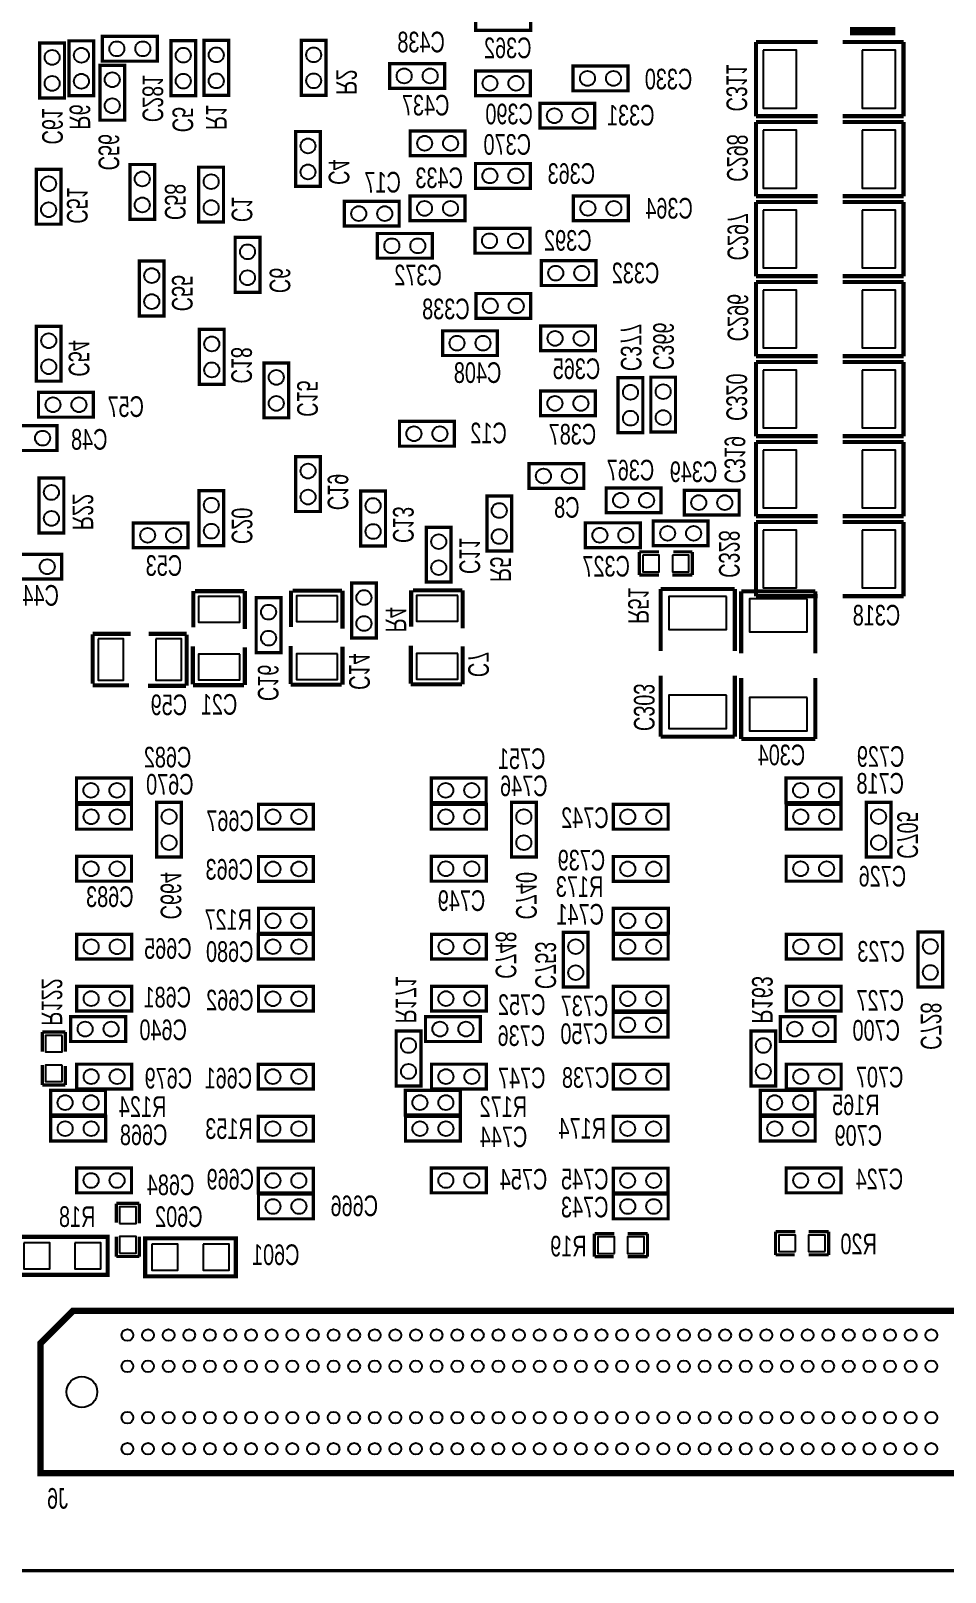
# Model space of a CAD drawing. Extents: x -3 to 103, y -3 to 103.
# Drawn here: x 50.45 to 78.62, y -3.05 to 44.42 of the extents above; entities that cross this region are included whole.
import ezdxf

# ---------------------------------------------------------------- set-up
doc = ezdxf.new("R2010")
doc.units = 0
for name, color, linetype in [('BG_OUTLINE', 254, 'CONTINUOUS'), ('PG_SILKSCREEN_BOTTOM', 92, 'CONTINUOUS'), ('PIN_BOTTOM', 140, 'CONTINUOUS'), ('RD_SILKSCREEN_BOTTOM', 142, 'CONTINUOUS')]:
    doc.layers.add(name, color=color, linetype=linetype)

msp = doc.modelspace()

# ---------------------------------------------------------------- linework, layer by layer
at = {"layer": 'BG_OUTLINE', "const_width": 0.09906}
msp.add_lwpolyline([(-2.999994, 102.999794), (102.999794, 102.999794), (102.999794, -2.999994), (-2.999994, -2.999994), (-2.999994, 102.999794)], dxfattribs=at)
at = {"layer": 'PG_SILKSCREEN_BOTTOM'}
for points, const_width in [([(64.15532, 44.435522), (64.15532, 45.197522), (65.845944, 45.197522), (65.845944, 44.435522), (64.15532, 44.435522)], 0.100076), ([(52.390548, 42.424096), (51.628548, 42.424096), (51.628548, 44.11472), (52.390548, 44.11472), (52.390548, 42.424096)], 0.100076), ([(54.346856, 44.249848), (54.346856, 43.487848), (52.656232, 43.487848), (52.656232, 44.249848), (54.346856, 44.249848)], 0.100076), ([(55.529226, 42.427652), (54.767226, 42.427652), (54.767226, 44.118276), (55.529226, 44.118276), (55.529226, 42.427652)], 0.100076), ([(56.544464, 42.437304), (55.782464, 42.437304), (55.782464, 44.127928), (56.544464, 44.127928), (56.544464, 42.437304)], 0.100076), ([(59.544966, 42.43832), (58.782966, 42.43832), (58.782966, 44.128944), (59.544966, 44.128944), (59.544966, 42.43832)], 0.100076), ([(75.685142, 44.413678), (77.082142, 44.413678)], 0.254), ([(51.48834, 42.357548), (50.72634, 42.357548), (50.72634, 44.048172), (51.48834, 44.048172), (51.48834, 42.357548)], 0.100076), ([(72.789034, 44.07916), (74.694034, 44.07916)], 0.127), ([(72.789034, 41.79316), (72.789034, 44.07916)], 0.127), ([(77.335634, 44.07916), (75.456034, 44.07916)], 0.127), ([(77.335634, 41.79316), (77.335634, 44.07916)], 0.127), ([(52.578254, 43.360848), (53.340254, 43.360848), (53.340254, 41.670224), (52.578254, 41.670224), (52.578254, 43.360848)], 0.100076), ([(61.507624, 42.651934), (61.507624, 43.413934), (63.198248, 43.413934), (63.198248, 42.651934), (61.507624, 42.651934)], 0.100076), ([(65.841626, 43.187874), (65.841626, 42.425874), (64.151002, 42.425874), (64.151002, 43.187874), (65.841626, 43.187874)], 0.100076), ([(68.84543, 43.33748), (68.84543, 42.57548), (67.154806, 42.57548), (67.154806, 43.33748), (68.84543, 43.33748)], 0.100076), ([(67.823842, 42.188638), (67.823842, 41.426638), (66.133218, 41.426638), (66.133218, 42.188638), (67.823842, 42.188638)], 0.100076), ([(74.694034, 41.79316), (72.789034, 41.79316)], 0.127), ([(75.456034, 41.79316), (77.335634, 41.79316)], 0.127), ([(59.370468, 39.632636), (58.608468, 39.632636), (58.608468, 41.32326), (59.370468, 41.32326), (59.370468, 39.632636)], 0.100076), ([(63.82893, 41.340786), (63.82893, 40.578786), (62.138306, 40.578786), (62.138306, 41.340786), (63.82893, 41.340786)], 0.100076), ([(72.789034, 41.61536), (74.694034, 41.61536)], 0.127), ([(72.789034, 39.32936), (72.789034, 41.61536)], 0.127), ([(77.335634, 41.61536), (75.456034, 41.61536)], 0.127), ([(77.335634, 39.32936), (77.335634, 41.61536)], 0.127), ([(53.502306, 40.30599), (54.264306, 40.30599), (54.264306, 38.615366), (53.502306, 38.615366), (53.502306, 40.30599)], 0.100076), ([(64.149478, 39.575232), (64.149478, 40.337232), (65.840102, 40.337232), (65.840102, 39.575232), (64.149478, 39.575232)], 0.100076), ([(50.618136, 40.158162), (51.380136, 40.158162), (51.380136, 38.467538), (50.618136, 38.467538), (50.618136, 40.158162)], 0.100076), ([(56.387238, 38.532054), (55.625238, 38.532054), (55.625238, 40.222678), (56.387238, 40.222678), (56.387238, 38.532054)], 0.100076), ([(61.79947, 39.174166), (61.79947, 38.412166), (60.108846, 38.412166), (60.108846, 39.174166), (61.79947, 39.174166)], 0.100076), ([(62.134242, 38.573456), (62.134242, 39.335456), (63.824866, 39.335456), (63.824866, 38.573456), (62.134242, 38.573456)], 0.100076), ([(68.857876, 39.336726), (68.857876, 38.574726), (67.167252, 38.574726), (67.167252, 39.336726), (68.857876, 39.336726)], 0.100076), ([(74.694034, 39.32936), (72.789034, 39.32936)], 0.127), ([(72.789034, 39.15156), (74.694034, 39.15156)], 0.127), ([(72.789034, 36.86556), (72.789034, 39.15156)], 0.127), ([(75.456034, 39.32936), (77.335634, 39.32936)], 0.127), ([(77.335634, 39.15156), (75.456034, 39.15156)], 0.127), ([(77.335634, 36.86556), (77.335634, 39.15156)], 0.127), ([(57.507886, 36.37153), (56.745886, 36.37153), (56.745886, 38.062154), (57.507886, 38.062154), (57.507886, 36.37153)], 0.100076), ([(61.126878, 37.419788), (61.126878, 38.181788), (62.817502, 38.181788), (62.817502, 37.419788), (61.126878, 37.419788)], 0.100076), ([(65.82664, 38.33622), (65.82664, 37.57422), (64.136016, 37.57422), (64.136016, 38.33622), (65.82664, 38.33622)], 0.100076), ([(53.794914, 37.33038), (54.556914, 37.33038), (54.556914, 35.639756), (53.794914, 35.639756), (53.794914, 37.33038)], 0.100076), ([(67.865752, 37.340286), (67.865752, 36.578286), (66.175128, 36.578286), (66.175128, 37.340286), (67.865752, 37.340286)], 0.100076), ([(74.694034, 36.86556), (72.789034, 36.86556)], 0.127), ([(72.789034, 36.68776), (74.694034, 36.68776)], 0.127), ([(72.789034, 34.40176), (72.789034, 36.68776)], 0.127), ([(75.456034, 36.86556), (77.335634, 36.86556)], 0.127), ([(77.335634, 36.68776), (75.456034, 36.68776)], 0.127), ([(77.335634, 34.40176), (77.335634, 36.68776)], 0.127), ([(64.161416, 35.57143), (64.161416, 36.33343), (65.85204, 36.33343), (65.85204, 35.57143), (64.161416, 35.57143)], 0.100076), ([(51.382676, 33.632902), (50.620676, 33.632902), (50.620676, 35.323526), (51.382676, 35.323526), (51.382676, 33.632902)], 0.100076), ([(55.644542, 35.22599), (56.406542, 35.22599), (56.406542, 33.535366), (55.644542, 33.535366), (55.644542, 35.22599)], 0.100076), ([(63.135002, 34.42208), (63.135002, 35.18408), (64.825626, 35.18408), (64.825626, 34.42208), (63.135002, 34.42208)], 0.100076), ([(66.156332, 34.570162), (66.156332, 35.332162), (67.846956, 35.332162), (67.846956, 34.570162), (66.156332, 34.570162)], 0.100076), ([(58.393584, 32.50311), (57.631584, 32.50311), (57.631584, 34.193734), (58.393584, 34.193734), (58.393584, 32.50311)], 0.100076), ([(74.694034, 34.40176), (72.789034, 34.40176)], 0.127), ([(72.789034, 34.22396), (74.694034, 34.22396)], 0.127), ([(72.789034, 31.93796), (72.789034, 34.22396)], 0.127), ([(75.456034, 34.40176), (77.335634, 34.40176)], 0.127), ([(77.335634, 34.22396), (75.456034, 34.22396)], 0.127), ([(77.335634, 31.93796), (77.335634, 34.22396)], 0.127), ([(68.543424, 33.737804), (69.305424, 33.737804), (69.305424, 32.04718), (68.543424, 32.04718), (68.543424, 33.737804)], 0.100076), ([(69.550026, 33.754822), (70.312026, 33.754822), (70.312026, 32.064198), (69.550026, 32.064198), (69.550026, 33.754822)], 0.100076), ([(50.68824, 32.5247), (50.68824, 33.2867), (52.378864, 33.2867), (52.378864, 32.5247), (50.68824, 32.5247)], 0.100076), ([(67.841876, 33.329372), (67.841876, 32.567372), (66.151252, 32.567372), (66.151252, 33.329372), (67.841876, 33.329372)], 0.100076), ([(51.258216, 32.25927), (51.258216, 31.49727), (49.567592, 31.49727), (49.567592, 32.25927), (51.258216, 32.25927)], 0.100076), ([(63.498222, 32.39389), (63.498222, 31.63189), (61.807598, 31.63189), (61.807598, 32.39389), (63.498222, 32.39389)], 0.100076), ([(74.694034, 31.93796), (72.789034, 31.93796)], 0.127), ([(72.789034, 31.76016), (74.694034, 31.76016)], 0.127), ([(72.789034, 29.47416), (72.789034, 31.76016)], 0.127), ([(75.456034, 31.93796), (77.335634, 31.93796)], 0.127), ([(77.335634, 31.76016), (75.456034, 31.76016)], 0.127), ([(77.335634, 29.47416), (77.335634, 31.76016)], 0.127), ([(59.371738, 29.618178), (58.609738, 29.618178), (58.609738, 31.308802), (59.371738, 31.308802), (59.371738, 29.618178)], 0.100076), ([(67.488054, 31.093156), (67.488054, 30.331156), (65.79743, 30.331156), (65.79743, 31.093156), (67.488054, 31.093156)], 0.100076), ([(50.705258, 30.65018), (51.467258, 30.65018), (51.467258, 28.959556), (50.705258, 28.959556), (50.705258, 30.65018)], 0.100076), ([(68.17487, 29.582872), (68.17487, 30.344872), (69.865494, 30.344872), (69.865494, 29.582872), (68.17487, 29.582872)], 0.100076), ([(56.392572, 28.568396), (55.630572, 28.568396), (55.630572, 30.25902), (56.392572, 30.25902), (56.392572, 28.568396)], 0.100076), ([(60.61456, 30.247844), (61.37656, 30.247844), (61.37656, 28.55722), (60.61456, 28.55722), (60.61456, 30.247844)], 0.100076), ([(65.263268, 28.40355), (64.501268, 28.40355), (64.501268, 30.094174), (65.263268, 30.094174), (65.263268, 28.40355)], 0.100076), ([(70.58279, 29.510736), (70.58279, 30.272736), (72.273414, 30.272736), (72.273414, 29.510736), (70.58279, 29.510736)], 0.100076), ([(74.694034, 29.47416), (72.789034, 29.47416)], 0.127), ([(75.456034, 29.47416), (77.335634, 29.47416)], 0.127), ([(55.295038, 29.264864), (55.295038, 28.502864), (53.604414, 28.502864), (53.604414, 29.264864), (55.295038, 29.264864)], 0.100076), ([(63.39713, 27.443938), (62.63513, 27.443938), (62.63513, 29.134562), (63.39713, 29.134562), (63.39713, 27.443938)], 0.100076), ([(67.536568, 28.506674), (67.536568, 29.268674), (69.227192, 29.268674), (69.227192, 28.506674), (67.536568, 28.506674)], 0.100076), ([(71.314818, 29.327094), (71.314818, 28.565094), (69.624194, 28.565094), (69.624194, 29.327094), (71.314818, 29.327094)], 0.100076), ([(72.789034, 29.29636), (74.694034, 29.29636)], 0.127), ([(72.789034, 27.01036), (72.789034, 29.29636)], 0.127), ([(77.335634, 29.29636), (75.456034, 29.29636)], 0.127), ([(77.335634, 27.01036), (77.335634, 29.29636)], 0.127), ([(51.401218, 28.29814), (51.401218, 27.53614), (49.710594, 27.53614), (49.710594, 28.29814), (51.401218, 28.29814)], 0.100076), ([(69.197474, 28.375864), (69.807074, 28.375864)], 0.1016), ([(69.197474, 27.664664), (69.197474, 28.375864)], 0.1016), ([(70.827392, 28.375864), (70.243192, 28.375864)], 0.1016), ([(70.83171, 27.664664), (70.83171, 28.375864)], 0.1016), ([(69.197474, 27.664664), (69.807074, 27.664664)], 0.1016), ([(70.217792, 27.664664), (70.827392, 27.664664)], 0.1016), ([(55.456328, 26.048462), (55.456328, 27.166062)], 0.127), ([(55.507128, 27.166062), (57.031128, 27.166062)], 0.127), ([(57.043828, 27.166062), (57.043828, 25.997662)], 0.127), ([(58.466736, 26.06294), (58.466736, 27.18054)], 0.127), ([(58.517536, 27.18054), (60.041536, 27.18054)], 0.127), ([(60.054236, 27.18054), (60.054236, 26.01214)], 0.127), ([(61.094366, 25.72385), (60.332366, 25.72385), (60.332366, 27.414474), (61.094366, 27.414474), (61.094366, 25.72385)], 0.100076), ([(62.168786, 26.073354), (62.168786, 27.190954)], 0.127), ([(62.219586, 27.190954), (63.743586, 27.190954)], 0.127), ([(63.756286, 27.190954), (63.756286, 26.022554)], 0.127), ([(69.85127, 27.231086), (72.13727, 27.231086)], 0.127), ([(69.85127, 25.326086), (69.85127, 27.231086)], 0.127), ([(72.13727, 27.231086), (72.13727, 25.326086)], 0.127), ([(72.33539, 27.159458), (74.62139, 27.159458)], 0.127), ([(72.33539, 25.254458), (72.33539, 27.159458)], 0.127), ([(74.694034, 27.01036), (72.789034, 27.01036)], 0.127), ([(74.62139, 27.159458), (74.62139, 25.254458)], 0.127), ([(75.456034, 27.01036), (77.335634, 27.01036)], 0.127), ([(58.155586, 25.273), (57.393586, 25.273), (57.393586, 26.963624), (58.155586, 26.963624), (58.155586, 25.273)], 0.100076), ([(52.356512, 25.84958), (53.524912, 25.84958)], 0.127), ([(52.356512, 24.31288), (52.356512, 25.83688)], 0.127), ([(55.252112, 25.84958), (54.083712, 25.84958)], 0.127), ([(55.252112, 24.24938), (55.252112, 25.82418)], 0.127), ([(55.443628, 25.464262), (55.443628, 24.295862)], 0.127), ([(57.043828, 24.270462), (57.043828, 25.438862)], 0.127), ([(58.454036, 25.47874), (58.454036, 24.31034)], 0.127), ([(60.054236, 24.28494), (60.054236, 25.45334)], 0.127), ([(62.156086, 25.489154), (62.156086, 24.320754)], 0.127), ([(63.756286, 24.295354), (63.756286, 25.463754)], 0.127), ([(53.474112, 24.26208), (52.356512, 24.26208)], 0.127), ([(54.058312, 24.24938), (55.226712, 24.24938)], 0.127), ([(55.443628, 24.270462), (57.018428, 24.270462)], 0.127), ([(58.454036, 24.28494), (60.028836, 24.28494)], 0.127), ([(62.156086, 24.295354), (63.730886, 24.295354)], 0.127), ([(69.85127, 24.564086), (69.85127, 22.684486)], 0.127), ([(72.13727, 22.684486), (72.13727, 24.564086)], 0.127), ([(72.33539, 24.492458), (72.33539, 22.612858)], 0.127), ([(74.62139, 22.612858), (74.62139, 24.492458)], 0.127), ([(69.85127, 22.684486), (72.13727, 22.684486)], 0.127), ([(72.33539, 22.612858), (74.62139, 22.612858)], 0.127), ([(53.54828, 21.411438), (53.54828, 20.649438), (51.857656, 20.649438), (51.857656, 21.411438), (53.54828, 21.411438)], 0.100076), ([(64.478408, 21.411438), (64.478408, 20.649438), (62.787784, 20.649438), (62.787784, 21.411438), (64.478408, 21.411438)], 0.100076), ([(75.408536, 21.411438), (75.408536, 20.649438), (73.717912, 20.649438), (73.717912, 21.411438), (75.408536, 21.411438)], 0.100076), ([(53.553106, 20.597114), (53.553106, 19.835114), (51.862482, 19.835114), (51.862482, 20.597114), (53.553106, 20.597114)], 0.100076), ([(54.32806, 20.664678), (55.09006, 20.664678), (55.09006, 18.974054), (54.32806, 18.974054), (54.32806, 20.664678)], 0.100076), ([(57.465722, 19.83486), (57.465722, 20.59686), (59.156346, 20.59686), (59.156346, 19.83486), (57.465722, 19.83486)], 0.100076), ([(64.483234, 20.597114), (64.483234, 19.835114), (62.79261, 19.835114), (62.79261, 20.597114), (64.483234, 20.597114)], 0.100076), ([(65.258188, 20.664678), (66.020188, 20.664678), (66.020188, 18.974054), (65.258188, 18.974054), (65.258188, 20.664678)], 0.100076), ([(68.39585, 19.83486), (68.39585, 20.59686), (70.086474, 20.59686), (70.086474, 19.83486), (68.39585, 19.83486)], 0.100076), ([(75.413362, 20.597114), (75.413362, 19.835114), (73.722738, 19.835114), (73.722738, 20.597114), (75.413362, 20.597114)], 0.100076), ([(76.188316, 20.664678), (76.950316, 20.664678), (76.950316, 18.974054), (76.188316, 18.974054), (76.188316, 20.664678)], 0.100076), ([(53.55209, 18.996152), (53.55209, 18.234152), (51.861466, 18.234152), (51.861466, 18.996152), (53.55209, 18.996152)], 0.100076), ([(57.46496, 18.230342), (57.46496, 18.992342), (59.155584, 18.992342), (59.155584, 18.230342), (57.46496, 18.230342)], 0.100076), ([(64.482218, 18.996152), (64.482218, 18.234152), (62.791594, 18.234152), (62.791594, 18.996152), (64.482218, 18.996152)], 0.100076), ([(68.395088, 18.230342), (68.395088, 18.992342), (70.085712, 18.992342), (70.085712, 18.230342), (68.395088, 18.230342)], 0.100076), ([(75.412346, 18.996152), (75.412346, 18.234152), (73.721722, 18.234152), (73.721722, 18.996152), (75.412346, 18.996152)], 0.100076), ([(57.465976, 16.631666), (57.465976, 17.393666), (59.1566, 17.393666), (59.1566, 16.631666), (57.465976, 16.631666)], 0.100076), ([(68.396104, 16.631666), (68.396104, 17.393666), (70.086728, 17.393666), (70.086728, 16.631666), (68.396104, 16.631666)], 0.100076), ([(53.555646, 16.594836), (53.555646, 15.832836), (51.865022, 15.832836), (51.865022, 16.594836), (53.555646, 16.594836)], 0.100076), ([(57.463436, 15.834868), (57.463436, 16.596868), (59.15406, 16.596868), (59.15406, 15.834868), (57.463436, 15.834868)], 0.100076), ([(64.485774, 16.594836), (64.485774, 15.832836), (62.79515, 15.832836), (62.79515, 16.594836), (64.485774, 16.594836)], 0.100076), ([(66.856102, 16.660368), (67.618102, 16.660368), (67.618102, 14.969744), (66.856102, 14.969744), (66.856102, 16.660368)], 0.100076), ([(68.393564, 15.834868), (68.393564, 16.596868), (70.084188, 16.596868), (70.084188, 15.834868), (68.393564, 15.834868)], 0.100076), ([(75.415902, 16.594836), (75.415902, 15.832836), (73.725278, 15.832836), (73.725278, 16.594836), (75.415902, 16.594836)], 0.100076), ([(77.780388, 16.666464), (78.542388, 16.666464), (78.542388, 14.97584), (77.780388, 14.97584), (77.780388, 16.666464)], 0.100076), ([(53.55463, 14.996668), (53.55463, 14.234668), (51.864006, 14.234668), (51.864006, 14.996668), (53.55463, 14.996668)], 0.100076), ([(57.46369, 14.232128), (57.46369, 14.994128), (59.154314, 14.994128), (59.154314, 14.232128), (57.46369, 14.232128)], 0.100076), ([(64.484758, 14.996668), (64.484758, 14.234668), (62.794134, 14.234668), (62.794134, 14.996668), (64.484758, 14.996668)], 0.100076), ([(68.393818, 14.232128), (68.393818, 14.994128), (70.084442, 14.994128), (70.084442, 14.232128), (68.393818, 14.232128)], 0.100076), ([(75.414886, 14.996668), (75.414886, 14.234668), (73.724262, 14.234668), (73.724262, 14.996668), (75.414886, 14.996668)], 0.100076), ([(53.369464, 14.05763), (53.369464, 13.29563), (51.67884, 13.29563), (51.67884, 14.05763), (53.369464, 14.05763)], 0.100076), ([(64.299592, 14.05763), (64.299592, 13.29563), (62.608968, 13.29563), (62.608968, 14.05763), (64.299592, 14.05763)], 0.100076), ([(68.391786, 13.428218), (68.391786, 14.190218), (70.08241, 14.190218), (70.08241, 13.428218), (68.391786, 13.428218)], 0.100076), ([(75.22972, 14.05763), (75.22972, 13.29563), (73.539096, 13.29563), (73.539096, 14.05763), (75.22972, 14.05763)], 0.100076), ([(50.801016, 13.589254), (51.512216, 13.589254)], 0.1016), ([(50.801016, 13.589254), (50.801016, 12.979654)], 0.1016), ([(51.512216, 13.589254), (51.512216, 12.979654)], 0.1016), ([(62.467744, 11.926824), (61.705744, 11.926824), (61.705744, 13.617448), (62.467744, 13.617448), (62.467744, 11.926824)], 0.100076), ([(73.397872, 11.926824), (72.635872, 11.926824), (72.635872, 13.617448), (73.397872, 13.617448), (73.397872, 11.926824)], 0.100076), ([(50.801016, 12.568936), (50.801016, 11.959336)], 0.1016), ([(51.512216, 11.959336), (51.512216, 12.543536)], 0.1016), ([(53.554122, 12.595606), (53.554122, 11.833606), (51.863498, 11.833606), (51.863498, 12.595606), (53.554122, 12.595606)], 0.100076), ([(57.463182, 11.833352), (57.463182, 12.595352), (59.153806, 12.595352), (59.153806, 11.833352), (57.463182, 11.833352)], 0.100076), ([(64.48425, 12.595606), (64.48425, 11.833606), (62.793626, 11.833606), (62.793626, 12.595606), (64.48425, 12.595606)], 0.100076), ([(68.39331, 11.833352), (68.39331, 12.595352), (70.083934, 12.595352), (70.083934, 11.833352), (68.39331, 11.833352)], 0.100076), ([(75.414378, 12.595606), (75.414378, 11.833606), (73.723754, 11.833606), (73.723754, 12.595606), (75.414378, 12.595606)], 0.100076), ([(50.801016, 11.955018), (51.512216, 11.955018)], 0.1016), ([(52.75199, 11.793728), (52.75199, 11.031728), (51.061366, 11.031728), (51.061366, 11.793728), (52.75199, 11.793728)], 0.100076), ([(63.682118, 11.793728), (63.682118, 11.031728), (61.991494, 11.031728), (61.991494, 11.793728), (63.682118, 11.793728)], 0.100076), ([(74.612246, 11.793728), (74.612246, 11.031728), (72.921622, 11.031728), (72.921622, 11.793728), (74.612246, 11.793728)], 0.100076), ([(52.754022, 10.991342), (52.754022, 10.229342), (51.063398, 10.229342), (51.063398, 10.991342), (52.754022, 10.991342)], 0.100076), ([(57.461658, 10.22985), (57.461658, 10.99185), (59.152282, 10.99185), (59.152282, 10.22985), (57.461658, 10.22985)], 0.100076), ([(63.68415, 10.991342), (63.68415, 10.229342), (61.993526, 10.229342), (61.993526, 10.991342), (63.68415, 10.991342)], 0.100076), ([(68.391786, 10.22985), (68.391786, 10.99185), (70.08241, 10.99185), (70.08241, 10.22985), (68.391786, 10.22985)], 0.100076), ([(74.614278, 10.991342), (74.614278, 10.229342), (72.923654, 10.229342), (72.923654, 10.991342), (74.614278, 10.991342)], 0.100076), ([(53.551836, 9.39546), (53.551836, 8.63346), (51.861212, 8.63346), (51.861212, 9.39546), (53.551836, 9.39546)], 0.100076), ([(57.46242, 8.631428), (57.46242, 9.393428), (59.153044, 9.393428), (59.153044, 8.631428), (57.46242, 8.631428)], 0.100076), ([(64.481964, 9.39546), (64.481964, 8.63346), (62.79134, 8.63346), (62.79134, 9.39546), (64.481964, 9.39546)], 0.100076), ([(68.392548, 8.631428), (68.392548, 9.393428), (70.083172, 9.393428), (70.083172, 8.631428), (68.392548, 8.631428)], 0.100076), ([(75.412092, 9.39546), (75.412092, 8.63346), (73.721468, 8.63346), (73.721468, 9.39546), (75.412092, 9.39546)], 0.100076), ([(57.465468, 7.832852), (57.465468, 8.594852), (59.156092, 8.594852), (59.156092, 7.832852), (57.465468, 7.832852)], 0.100076), ([(68.395596, 7.832852), (68.395596, 8.594852), (70.08622, 8.594852), (70.08622, 7.832852), (68.395596, 7.832852)], 0.100076), ([(53.794152, 8.30707), (53.082952, 8.30707)], 0.1016), ([(53.082952, 8.302752), (53.082952, 7.718552)], 0.1016), ([(53.794152, 7.693152), (53.794152, 8.302752)], 0.1016), ([(52.81676, 7.278624), (50.02276, 7.278624), (50.02276, 6.110224), (52.81676, 6.110224), (52.81676, 7.278624)], 0.127), ([(53.082952, 6.672834), (53.082952, 7.282434)], 0.1016), ([(53.794152, 6.672834), (53.794152, 7.282434)], 0.1016), ([(56.765952, 7.233158), (53.971952, 7.233158), (53.971952, 6.064758), (56.765952, 6.064758), (56.765952, 7.233158)], 0.127), ([(67.814444, 7.376922), (67.814444, 6.665722)], 0.1016), ([(68.428362, 7.376922), (67.818762, 7.376922)], 0.1016), ([(69.44868, 7.376922), (68.83908, 7.376922)], 0.1016), ([(69.44868, 7.376922), (69.44868, 6.665722)], 0.1016), ([(73.39203, 7.435088), (73.39203, 6.723888)], 0.1016), ([(74.005948, 7.435088), (73.396348, 7.435088)], 0.1016), ([(75.026266, 7.435088), (74.416666, 7.435088)], 0.1016), ([(75.026266, 7.435088), (75.026266, 6.723888)], 0.1016), ([(53.794152, 6.672834), (53.082952, 6.672834)], 0.1016), ([(67.818762, 6.665722), (68.402962, 6.665722)], 0.1016), ([(69.44868, 6.665722), (68.83908, 6.665722)], 0.1016), ([(73.396348, 6.723888), (73.980548, 6.723888)], 0.1016), ([(75.026266, 6.723888), (74.416666, 6.723888)], 0.1016), ([(50.748946, 0.000762), (93.568774, 0.000762), (93.568774, 4.001008), (92.568776, 5.001006), (51.748944, 5.001006), (50.748946, 4.001008), (50.748946, 0.000762)], 0.199898)]:
    msp.add_lwpolyline(points, dxfattribs=dict(at, const_width=const_width))
at = {"layer": 'PIN_BOTTOM'}
for points in [[(73.015094, 43.82643), (73.015094, 42.04589), (74.036174, 42.04589), (74.036174, 43.82643)], [(76.063094, 43.82643), (76.063094, 42.04589), (77.084174, 42.04589), (77.084174, 43.82643)], [(73.015094, 41.36263), (73.015094, 39.58209), (74.036174, 39.58209), (74.036174, 41.36263)], [(76.063094, 41.36263), (76.063094, 39.58209), (77.084174, 39.58209), (77.084174, 41.36263)], [(73.015094, 38.89883), (73.015094, 37.11829), (74.036174, 37.11829), (74.036174, 38.89883)], [(76.063094, 38.89883), (76.063094, 37.11829), (77.084174, 37.11829), (77.084174, 38.89883)], [(73.015094, 36.43503), (73.015094, 34.65449), (74.036174, 34.65449), (74.036174, 36.43503)], [(76.063094, 36.43503), (76.063094, 34.65449), (77.084174, 34.65449), (77.084174, 36.43503)], [(73.015094, 33.97123), (73.015094, 32.19069), (74.036174, 32.19069), (74.036174, 33.97123)], [(76.063094, 33.97123), (76.063094, 32.19069), (77.084174, 32.19069), (77.084174, 33.97123)], [(73.015094, 31.50743), (73.015094, 29.72689), (74.036174, 29.72689), (74.036174, 31.50743)], [(76.063094, 31.50743), (76.063094, 29.72689), (77.084174, 29.72689), (77.084174, 31.50743)], [(73.015094, 29.04363), (73.015094, 27.26309), (74.036174, 27.26309), (74.036174, 29.04363)], [(76.063094, 29.04363), (76.063094, 27.26309), (77.084174, 27.26309), (77.084174, 29.04363)], [(69.302122, 28.275534), (69.302122, 27.764994), (69.812662, 27.764994), (69.812662, 28.275534)], [(70.216522, 28.275534), (70.216522, 27.764994), (70.727062, 27.764994), (70.727062, 28.275534)], [(56.891428, 27.002232), (55.621428, 27.002232), (55.621428, 26.212292), (56.891428, 26.212292)], [(59.901836, 27.01671), (58.631836, 27.01671), (58.631836, 26.22677), (59.901836, 26.22677)], [(63.603886, 27.027124), (62.333886, 27.027124), (62.333886, 26.237184), (63.603886, 26.237184)], [(71.88454, 27.005026), (70.104, 27.005026), (70.104, 25.983946), (71.88454, 25.983946)], [(74.36866, 26.933398), (72.58812, 26.933398), (72.58812, 25.912318), (74.36866, 25.912318)], [(52.520342, 25.69718), (52.520342, 24.42718), (53.310282, 24.42718), (53.310282, 25.69718)], [(54.298342, 25.69718), (54.298342, 24.42718), (55.088282, 24.42718), (55.088282, 25.69718)], [(56.891428, 25.224232), (55.621428, 25.224232), (55.621428, 24.434292), (56.891428, 24.434292)], [(59.901836, 25.23871), (58.631836, 25.23871), (58.631836, 24.44877), (59.901836, 24.44877)], [(63.603886, 25.249124), (62.333886, 25.249124), (62.333886, 24.459184), (63.603886, 24.459184)], [(71.88454, 23.957026), (70.104, 23.957026), (70.104, 22.935946), (71.88454, 22.935946)], [(74.36866, 23.885398), (72.58812, 23.885398), (72.58812, 22.864318), (74.36866, 22.864318)], [(51.411886, 13.484606), (50.901346, 13.484606), (50.901346, 12.974066), (51.411886, 12.974066)], [(51.411886, 12.570206), (50.901346, 12.570206), (50.901346, 12.059666), (51.411886, 12.059666)], [(53.183282, 7.691882), (53.693822, 7.691882), (53.693822, 8.202422), (53.183282, 8.202422)], [(53.183282, 6.777482), (53.693822, 6.777482), (53.693822, 7.288022), (53.183282, 7.288022)], [(68.429632, 6.766052), (68.429632, 7.276592), (67.919092, 7.276592), (67.919092, 6.766052)], [(69.344032, 6.766052), (69.344032, 7.276592), (68.833492, 7.276592), (68.833492, 6.766052)], [(74.007218, 6.824218), (74.007218, 7.334758), (73.496678, 7.334758), (73.496678, 6.824218)], [(74.921618, 6.824218), (74.921618, 7.334758), (74.411078, 7.334758), (74.411078, 6.824218)], [(50.23231, 7.094474), (50.23231, 6.294374), (51.03241, 6.294374), (51.03241, 7.094474)], [(51.80711, 7.094474), (51.80711, 6.294374), (52.60721, 6.294374), (52.60721, 7.094474)], [(54.181502, 7.049008), (54.181502, 6.248908), (54.981602, 6.248908), (54.981602, 7.049008)], [(55.756302, 7.049008), (55.756302, 6.248908), (56.556402, 6.248908), (56.556402, 7.049008)]]:
    msp.add_lwpolyline(points, close=True, dxfattribs=at)
for centre, radius in [((51.10734, 43.60291), 0.22987), ((52.009548, 43.669458), 0.22987), ((53.101494, 43.868848), 0.22987), ((53.901594, 43.868848), 0.22987), ((55.148226, 43.673014), 0.22987), ((56.163464, 43.682666), 0.22987), ((59.163966, 43.683682), 0.22987), ((61.952886, 43.032934), 0.22987), ((62.752986, 43.032934), 0.22987), ((51.10734, 42.80281), 0.22987), ((52.009548, 42.869358), 0.22987), ((52.959254, 42.915586), 0.22987), ((55.148226, 42.872914), 0.22987), ((56.163464, 42.882566), 0.22987), ((59.163966, 42.883582), 0.22987), ((64.596264, 42.806874), 0.22987), ((65.396364, 42.806874), 0.22987), ((67.600068, 42.95648), 0.22987), ((68.400168, 42.95648), 0.22987), ((52.959254, 42.115486), 0.22987), ((66.57848, 41.807638), 0.22987), ((67.37858, 41.807638), 0.22987), ((58.989468, 40.877998), 0.22987), ((62.583568, 40.959786), 0.22987), ((63.383668, 40.959786), 0.22987), ((50.999136, 39.7129), 0.22987), ((53.883306, 39.860728), 0.22987), ((56.006238, 39.777416), 0.22987), ((58.989468, 40.077898), 0.22987), ((64.59474, 39.956232), 0.22987), ((65.39484, 39.956232), 0.22987), ((50.999136, 38.9128), 0.22987), ((53.883306, 39.060628), 0.22987), ((56.006238, 38.977316), 0.22987), ((60.554108, 38.793166), 0.22987), ((61.354208, 38.793166), 0.22987), ((62.579504, 38.954456), 0.22987), ((63.379604, 38.954456), 0.22987), ((67.612514, 38.955726), 0.22987), ((68.412614, 38.955726), 0.22987), ((61.57214, 37.800788), 0.22987), ((62.37224, 37.800788), 0.22987), ((64.581278, 37.95522), 0.22987), ((65.381378, 37.95522), 0.22987), ((57.126886, 37.616892), 0.22987), ((54.175914, 36.885118), 0.22987), ((57.126886, 36.816792), 0.22987), ((66.62039, 36.959286), 0.22987), ((67.42049, 36.959286), 0.22987), ((54.175914, 36.085018), 0.22987), ((64.606678, 35.95243), 0.22987), ((65.406778, 35.95243), 0.22987), ((66.601594, 34.951162), 0.22987), ((67.401694, 34.951162), 0.22987), ((51.001676, 34.878264), 0.22987), ((56.025542, 34.780728), 0.22987), ((63.580264, 34.80308), 0.22987), ((64.380364, 34.80308), 0.22987), ((51.001676, 34.078164), 0.22987), ((56.025542, 33.980628), 0.22987), ((58.012584, 33.748472), 0.22987), ((68.924424, 33.292542), 0.22987), ((69.931026, 33.30956), 0.22987), ((51.133502, 32.9057), 0.22987), ((51.933602, 32.9057), 0.22987), ((58.012584, 32.948372), 0.22987), ((66.596514, 32.948372), 0.22987), ((67.396614, 32.948372), 0.22987), ((68.924424, 32.492442), 0.22987), ((69.931026, 32.50946), 0.22987), ((50.812954, 31.87827), 0.22987), ((62.25286, 32.01289), 0.22987), ((63.05296, 32.01289), 0.22987), ((58.990738, 30.86354), 0.22987), ((66.242692, 30.712156), 0.22987), ((67.042792, 30.712156), 0.22987), ((51.086258, 30.204918), 0.22987), ((56.011572, 29.813758), 0.22987), ((58.990738, 30.06344), 0.22987), ((60.99556, 29.802582), 0.22987), ((68.620132, 29.963872), 0.22987), ((69.420232, 29.963872), 0.22987), ((71.028052, 29.891736), 0.22987), ((71.828152, 29.891736), 0.22987), ((51.086258, 29.404818), 0.22987), ((64.882268, 29.648912), 0.22987), ((54.049676, 28.883864), 0.22987), ((54.849776, 28.883864), 0.22987), ((56.011572, 29.013658), 0.22987), ((60.99556, 29.002482), 0.22987), ((64.882268, 28.848812), 0.22987), ((67.98183, 28.887674), 0.22987), ((68.78193, 28.887674), 0.22987), ((70.069456, 28.946094), 0.22987), ((70.869556, 28.946094), 0.22987), ((63.01613, 28.6893), 0.22987), ((50.955956, 27.91714), 0.22987), ((63.01613, 27.8892), 0.22987), ((60.713366, 26.969212), 0.22987), ((57.774586, 26.518362), 0.22987), ((60.713366, 26.169112), 0.22987), ((57.774586, 25.718262), 0.22987), ((52.302918, 21.030438), 0.22987), ((53.103018, 21.030438), 0.22987), ((63.233046, 21.030438), 0.22987), ((64.033146, 21.030438), 0.22987), ((74.163174, 21.030438), 0.22987), ((74.963274, 21.030438), 0.22987), ((52.307744, 20.216114), 0.22987), ((53.107844, 20.216114), 0.22987), ((54.70906, 20.219416), 0.22987), ((57.910984, 20.21586), 0.22987), ((58.711084, 20.21586), 0.22987), ((63.237872, 20.216114), 0.22987), ((64.037972, 20.216114), 0.22987), ((65.639188, 20.219416), 0.22987), ((68.841112, 20.21586), 0.22987), ((69.641212, 20.21586), 0.22987), ((74.168, 20.216114), 0.22987), ((74.9681, 20.216114), 0.22987), ((76.569316, 20.219416), 0.22987), ((54.70906, 19.419316), 0.22987), ((65.639188, 19.419316), 0.22987), ((76.569316, 19.419316), 0.22987), ((52.306728, 18.615152), 0.22987), ((53.106828, 18.615152), 0.22987), ((57.910222, 18.611342), 0.22987), ((58.710322, 18.611342), 0.22987), ((63.236856, 18.615152), 0.22987), ((64.036956, 18.615152), 0.22987), ((68.84035, 18.611342), 0.22987), ((69.64045, 18.611342), 0.22987), ((74.166984, 18.615152), 0.22987), ((74.967084, 18.615152), 0.22987), ((57.911238, 17.012666), 0.22987), ((58.711338, 17.012666), 0.22987), ((68.841366, 17.012666), 0.22987), ((69.641466, 17.012666), 0.22987), ((52.310284, 16.213836), 0.22987), ((53.110384, 16.213836), 0.22987), ((57.908698, 16.215868), 0.22987), ((58.708798, 16.215868), 0.22987), ((63.240412, 16.213836), 0.22987), ((64.040512, 16.213836), 0.22987), ((67.237102, 16.215106), 0.22987), ((68.838826, 16.215868), 0.22987), ((69.638926, 16.215868), 0.22987), ((74.17054, 16.213836), 0.22987), ((74.97064, 16.213836), 0.22987), ((78.161388, 16.221202), 0.22987), ((67.237102, 15.415006), 0.22987), ((78.161388, 15.421102), 0.22987), ((52.309268, 14.615668), 0.22987), ((53.109368, 14.615668), 0.22987), ((57.908952, 14.613128), 0.22987), ((58.709052, 14.613128), 0.22987), ((63.239396, 14.615668), 0.22987), ((64.039496, 14.615668), 0.22987), ((68.83908, 14.613128), 0.22987), ((69.63918, 14.613128), 0.22987), ((74.169524, 14.615668), 0.22987), ((74.969624, 14.615668), 0.22987), ((52.124102, 13.67663), 0.22987), ((52.924202, 13.67663), 0.22987), ((63.05423, 13.67663), 0.22987), ((63.85433, 13.67663), 0.22987), ((68.837048, 13.809218), 0.22987), ((69.637148, 13.809218), 0.22987), ((73.984358, 13.67663), 0.22987), ((74.784458, 13.67663), 0.22987), ((62.086744, 13.172186), 0.22987), ((73.016872, 13.172186), 0.22987), ((52.30876, 12.214606), 0.22987), ((53.10886, 12.214606), 0.22987), ((57.908444, 12.214352), 0.22987), ((58.708544, 12.214352), 0.22987), ((62.086744, 12.372086), 0.22987), ((63.238888, 12.214606), 0.22987), ((64.038988, 12.214606), 0.22987), ((68.838572, 12.214352), 0.22987), ((69.638672, 12.214352), 0.22987), ((73.016872, 12.372086), 0.22987), ((74.169016, 12.214606), 0.22987), ((74.969116, 12.214606), 0.22987), ((51.506628, 11.412728), 0.22987), ((52.306728, 11.412728), 0.22987), ((62.436756, 11.412728), 0.22987), ((63.236856, 11.412728), 0.22987), ((73.366884, 11.412728), 0.22987), ((74.166984, 11.412728), 0.22987), ((51.50866, 10.610342), 0.22987), ((52.30876, 10.610342), 0.22987), ((57.90692, 10.61085), 0.22987), ((58.70702, 10.61085), 0.22987), ((62.438788, 10.610342), 0.22987), ((63.238888, 10.610342), 0.22987), ((68.837048, 10.61085), 0.22987), ((69.637148, 10.61085), 0.22987), ((73.368916, 10.610342), 0.22987), ((74.169016, 10.610342), 0.22987), ((52.306474, 9.01446), 0.22987), ((53.106574, 9.01446), 0.22987), ((57.907682, 9.012428), 0.22987), ((58.707782, 9.012428), 0.22987), ((63.236602, 9.01446), 0.22987), ((64.036702, 9.01446), 0.22987), ((68.83781, 9.012428), 0.22987), ((69.63791, 9.012428), 0.22987), ((74.16673, 9.01446), 0.22987), ((74.96683, 9.01446), 0.22987), ((57.91073, 8.213852), 0.22987), ((58.71083, 8.213852), 0.22987), ((68.840858, 8.213852), 0.22987), ((69.640958, 8.213852), 0.22987), ((53.42636, 4.250944), 0.18034), ((54.06136, 4.250944), 0.18034), ((54.69636, 4.250944), 0.18034), ((55.33136, 4.250944), 0.18034), ((55.96636, 4.250944), 0.18034), ((56.60136, 4.250944), 0.18034), ((57.23636, 4.250944), 0.18034), ((57.87136, 4.250944), 0.18034), ((58.50636, 4.250944), 0.18034), ((59.14136, 4.250944), 0.18034), ((59.77636, 4.250944), 0.18034), ((60.41136, 4.250944), 0.18034), ((61.04636, 4.250944), 0.18034), ((61.68136, 4.250944), 0.18034), ((62.31636, 4.250944), 0.18034), ((62.95136, 4.250944), 0.18034), ((63.58636, 4.250944), 0.18034), ((64.22136, 4.250944), 0.18034), ((64.85636, 4.250944), 0.18034), ((65.49136, 4.250944), 0.18034), ((66.12636, 4.250944), 0.18034), ((66.76136, 4.250944), 0.18034), ((67.39636, 4.250944), 0.18034), ((68.03136, 4.250944), 0.18034), ((68.66636, 4.250944), 0.18034), ((69.30136, 4.250944), 0.18034), ((69.93636, 4.250944), 0.18034), ((70.57136, 4.250944), 0.18034), ((71.20636, 4.250944), 0.18034), ((71.84136, 4.250944), 0.18034), ((72.47636, 4.250944), 0.18034), ((73.11136, 4.250944), 0.18034), ((73.74636, 4.250944), 0.18034), ((74.38136, 4.250944), 0.18034), ((75.01636, 4.250944), 0.18034), ((75.65136, 4.250944), 0.18034), ((76.28636, 4.250944), 0.18034), ((76.92136, 4.250944), 0.18034), ((77.55636, 4.250944), 0.18034), ((78.19136, 4.250944), 0.18034), ((53.42636, 3.290824), 0.18034), ((54.06136, 3.290824), 0.18034), ((54.69636, 3.290824), 0.18034), ((55.33136, 3.290824), 0.18034), ((55.96636, 3.290824), 0.18034), ((56.60136, 3.290824), 0.18034), ((57.23636, 3.290824), 0.18034), ((57.87136, 3.290824), 0.18034), ((58.50636, 3.290824), 0.18034), ((59.14136, 3.290824), 0.18034), ((59.77636, 3.290824), 0.18034), ((60.41136, 3.290824), 0.18034), ((61.04636, 3.290824), 0.18034), ((61.68136, 3.290824), 0.18034), ((62.31636, 3.290824), 0.18034), ((62.95136, 3.290824), 0.18034), ((63.58636, 3.290824), 0.18034), ((64.22136, 3.290824), 0.18034), ((64.85636, 3.290824), 0.18034), ((65.49136, 3.290824), 0.18034), ((66.12636, 3.290824), 0.18034), ((66.76136, 3.290824), 0.18034), ((67.39636, 3.290824), 0.18034), ((68.03136, 3.290824), 0.18034), ((68.66636, 3.290824), 0.18034), ((69.30136, 3.290824), 0.18034), ((69.93636, 3.290824), 0.18034), ((70.57136, 3.290824), 0.18034), ((71.20636, 3.290824), 0.18034), ((71.84136, 3.290824), 0.18034), ((72.47636, 3.290824), 0.18034), ((73.11136, 3.290824), 0.18034), ((73.74636, 3.290824), 0.18034), ((74.38136, 3.290824), 0.18034), ((75.01636, 3.290824), 0.18034), ((75.65136, 3.290824), 0.18034), ((76.28636, 3.290824), 0.18034), ((76.92136, 3.290824), 0.18034), ((77.55636, 3.290824), 0.18034), ((78.19136, 3.290824), 0.18034), ((52.023772, 2.500884), 0.47498), ((53.42636, 1.710944), 0.18034), ((54.06136, 1.710944), 0.18034), ((54.69636, 1.710944), 0.18034), ((55.33136, 1.710944), 0.18034), ((55.96636, 1.710944), 0.18034), ((56.60136, 1.710944), 0.18034), ((57.23636, 1.710944), 0.18034), ((57.87136, 1.710944), 0.18034), ((58.50636, 1.710944), 0.18034), ((59.14136, 1.710944), 0.18034), ((59.77636, 1.710944), 0.18034), ((60.41136, 1.710944), 0.18034), ((61.04636, 1.710944), 0.18034), ((61.68136, 1.710944), 0.18034), ((62.31636, 1.710944), 0.18034), ((62.95136, 1.710944), 0.18034), ((63.58636, 1.710944), 0.18034), ((64.22136, 1.710944), 0.18034), ((64.85636, 1.710944), 0.18034), ((65.49136, 1.710944), 0.18034), ((66.12636, 1.710944), 0.18034), ((66.76136, 1.710944), 0.18034), ((67.39636, 1.710944), 0.18034), ((68.03136, 1.710944), 0.18034), ((68.66636, 1.710944), 0.18034), ((69.30136, 1.710944), 0.18034), ((69.93636, 1.710944), 0.18034), ((70.57136, 1.710944), 0.18034), ((71.20636, 1.710944), 0.18034), ((71.84136, 1.710944), 0.18034), ((72.47636, 1.710944), 0.18034), ((73.11136, 1.710944), 0.18034), ((73.74636, 1.710944), 0.18034), ((74.38136, 1.710944), 0.18034), ((75.01636, 1.710944), 0.18034), ((75.65136, 1.710944), 0.18034), ((76.28636, 1.710944), 0.18034), ((76.92136, 1.710944), 0.18034), ((77.55636, 1.710944), 0.18034), ((78.19136, 1.710944), 0.18034), ((53.42636, 0.750824), 0.18034), ((54.06136, 0.750824), 0.18034), ((54.69636, 0.750824), 0.18034), ((55.33136, 0.750824), 0.18034), ((55.96636, 0.750824), 0.18034), ((56.60136, 0.750824), 0.18034), ((57.23636, 0.750824), 0.18034), ((57.87136, 0.750824), 0.18034), ((58.50636, 0.750824), 0.18034), ((59.14136, 0.750824), 0.18034), ((59.77636, 0.750824), 0.18034), ((60.41136, 0.750824), 0.18034), ((61.04636, 0.750824), 0.18034), ((61.68136, 0.750824), 0.18034), ((62.31636, 0.750824), 0.18034), ((62.95136, 0.750824), 0.18034), ((63.58636, 0.750824), 0.18034), ((64.22136, 0.750824), 0.18034), ((64.85636, 0.750824), 0.18034), ((65.49136, 0.750824), 0.18034), ((66.12636, 0.750824), 0.18034), ((66.76136, 0.750824), 0.18034), ((67.39636, 0.750824), 0.18034), ((68.03136, 0.750824), 0.18034), ((68.66636, 0.750824), 0.18034), ((69.30136, 0.750824), 0.18034), ((69.93636, 0.750824), 0.18034), ((70.57136, 0.750824), 0.18034), ((71.20636, 0.750824), 0.18034), ((71.84136, 0.750824), 0.18034), ((72.47636, 0.750824), 0.18034), ((73.11136, 0.750824), 0.18034), ((73.74636, 0.750824), 0.18034), ((74.38136, 0.750824), 0.18034), ((75.01636, 0.750824), 0.18034), ((75.65136, 0.750824), 0.18034), ((76.28636, 0.750824), 0.18034), ((76.92136, 0.750824), 0.18034), ((77.55636, 0.750824), 0.18034), ((78.19136, 0.750824), 0.18034)]:
    msp.add_circle(centre, radius, dxfattribs=at)

# ---------------------------------------------------------------- texts
at = {"layer": 'RD_SILKSCREEN_BOTTOM', "text_generation_flag": 2, "width": 0.72}
for s, p in [('C438', (63.204852, 43.760644)), ('C362', (65.87617, 43.580304)), ('C330', (70.8279, 42.619676)), ('C437', (63.346076, 41.815766)), ('C390', (65.916302, 41.543478)), ('C331', (69.665088, 41.507664)), ('C370', (65.859406, 40.605964)), ('C363', (67.834256, 39.709344)), ('C17', (61.850778, 39.443406)), ('C433', (63.762128, 39.579042)), ('C364', (70.844664, 38.640258)), ('C392', (67.72529, 37.65042)), ('C372', (63.11138, 36.58362)), ('C332', (69.812154, 36.648136)), ('C338', (63.968884, 35.539934)), ('C408', (64.944752, 33.5788)), ('C365', (67.992244, 33.69818)), ('C57', (53.934868, 32.531304)), ('C12', (65.113916, 31.71952)), ('C387', (67.86753, 31.681928)), ('C48', (52.811934, 31.52267)), ('C367', (69.656198, 30.576266)), ('C349', (71.597266, 30.52572)), ('C8', (67.354958, 29.427424)), ('C53', (55.11292, 27.637232)), ('C327', (68.905628, 27.615134)), ('C44', (51.315366, 26.717244)), ('C318', (77.23378, 26.107898)), ('C59', (55.26532, 23.347172)), ('C21', (56.811164, 23.359364)), ('C682', (55.394606, 21.735542)), ('C751', (66.303906, 21.687282)), ('C304', (74.305922, 21.803106)), ('C729', (77.360526, 21.754846)), ('C670', (55.464456, 20.899628)), ('C746', (66.369438, 20.852384)), ('C718', (77.348588, 20.929854)), ('C667', (57.320942, 19.774662)), ('C742', (68.251324, 19.870166)), ('C739', (68.145152, 18.562828)), ('C663', (57.296558, 18.280126)), ('C726', (77.417168, 18.06829)), ('C683', (53.616352, 17.437354)), ('R173', (68.088256, 17.750282)), ('C749', (64.449452, 17.315942)), ('R127', (57.263538, 16.73479)), ('C741', (68.105528, 16.895572)), ('C665', (55.404004, 15.841472)), ('C680', (57.309258, 15.74546)), ('C723', (77.375004, 15.75435)), ('C681', (55.385716, 14.343126)), ('C662', (57.314084, 14.25321)), ('C752', (66.305684, 14.11224)), ('C737', (68.23964, 14.075918)), ('C727', (77.348842, 14.242796)), ('C640', (55.259224, 13.335762)), ('C736', (66.293746, 13.157962)), ('C750', (68.227956, 13.217398)), ('C700', (77.227176, 13.3223)), ('C679', (55.419498, 11.847068)), ('C661', (57.26811, 11.849862)), ('C747', (66.305176, 11.855958)), ('C738', (68.274946, 11.868912)), ('C707', (77.330554, 11.88085)), ('R124', (54.626256, 10.973562)), ('R172', (65.737486, 10.972546)), ('R165', (76.599542, 11.026394)), ('R153', (57.288176, 10.29462)), ('R174', (68.170298, 10.304272)), ('C668', (54.657752, 10.10412)), ('C744', (65.745106, 10.041128)), ('C709', (76.673964, 10.08507)), ('C684', (55.487062, 8.562848)), ('C669', (57.327292, 8.734552)), ('C754', (66.360294, 8.736076)), ('C745', (68.247768, 8.739378)), ('C724', (77.323696, 8.742934)), ('C666', (61.147706, 7.916418)), ('R18', (52.440078, 7.584186)), ('C602', (55.742078, 7.58317)), ('C743', (68.24599, 7.87781)), ('R19', (67.573398, 6.675374)), ('R20', (76.513944, 6.742938)), ('C601', (58.726832, 6.410452)), ('J6', (51.59756, -1.09347))]:
    msp.add_text(s, height=0.635, dxfattribs=at).set_placement(p)
for s, p in [('R2', (59.858148, 42.452544)), ('C311', (71.880476, 41.938702)), ('C281', (53.891688, 41.609264)), ('C61', (50.799746, 40.92194)), ('R6', (51.644804, 41.378378)), ('C5', (54.814978, 41.298114)), ('R1', (55.849774, 41.36517)), ('C56', (52.53736, 40.124126)), ('C298', (71.899526, 39.774368)), ('C4', (59.626754, 39.677848)), ('C51', (51.563524, 38.482778)), ('C58', (54.581806, 38.594792)), ('C1', (56.637174, 38.5318)), ('C297', (71.913242, 37.350954)), ('C6', (57.807606, 36.344098)), ('C55', (54.79796, 35.784282)), ('C296', (71.915274, 34.859976)), ('C377', (68.626736, 33.942274)), ('C366', (69.623686, 33.97885)), ('C54', (51.618134, 33.772856)), ('C18', (56.625998, 33.560004)), ('C320', (71.878698, 32.407352)), ('C15', (58.655712, 32.53486)), ('C319', (71.82358, 30.482032)), ('C19', (59.595004, 29.657548)), ('R22', (51.737006, 29.042106)), ('C20', (56.63819, 28.615386)), ('C13', (61.608208, 28.649168)), ('C328', (71.651368, 27.575764)), ('C11', (63.654686, 27.692858)), ('R5', (64.606678, 27.446478)), ('R51', (68.85432, 26.157936)), ('R4', (61.381132, 25.893522)), ('C14', (60.25769, 24.124412)), ('C7', (63.924942, 24.516334)), ('C16', (57.44464, 23.779988)), ('C303', (69.030088, 22.855682)), ('C705', (77.143356, 18.922492)), ('C664', (54.44998, 17.054322)), ('C740', (65.399412, 17.054322)), ('C748', (64.770254, 15.226284)), ('C753', (65.993518, 14.908276)), ('R122', (50.782474, 13.780008)), ('R171', (61.692282, 13.85062)), ('R163', (72.668892, 13.847064)), ('C728', (77.866494, 13.036804))]:
    msp.add_text(s, height=0.635, rotation=270, dxfattribs=at).set_placement(p)

doc.saveas('drawing.dxf')
